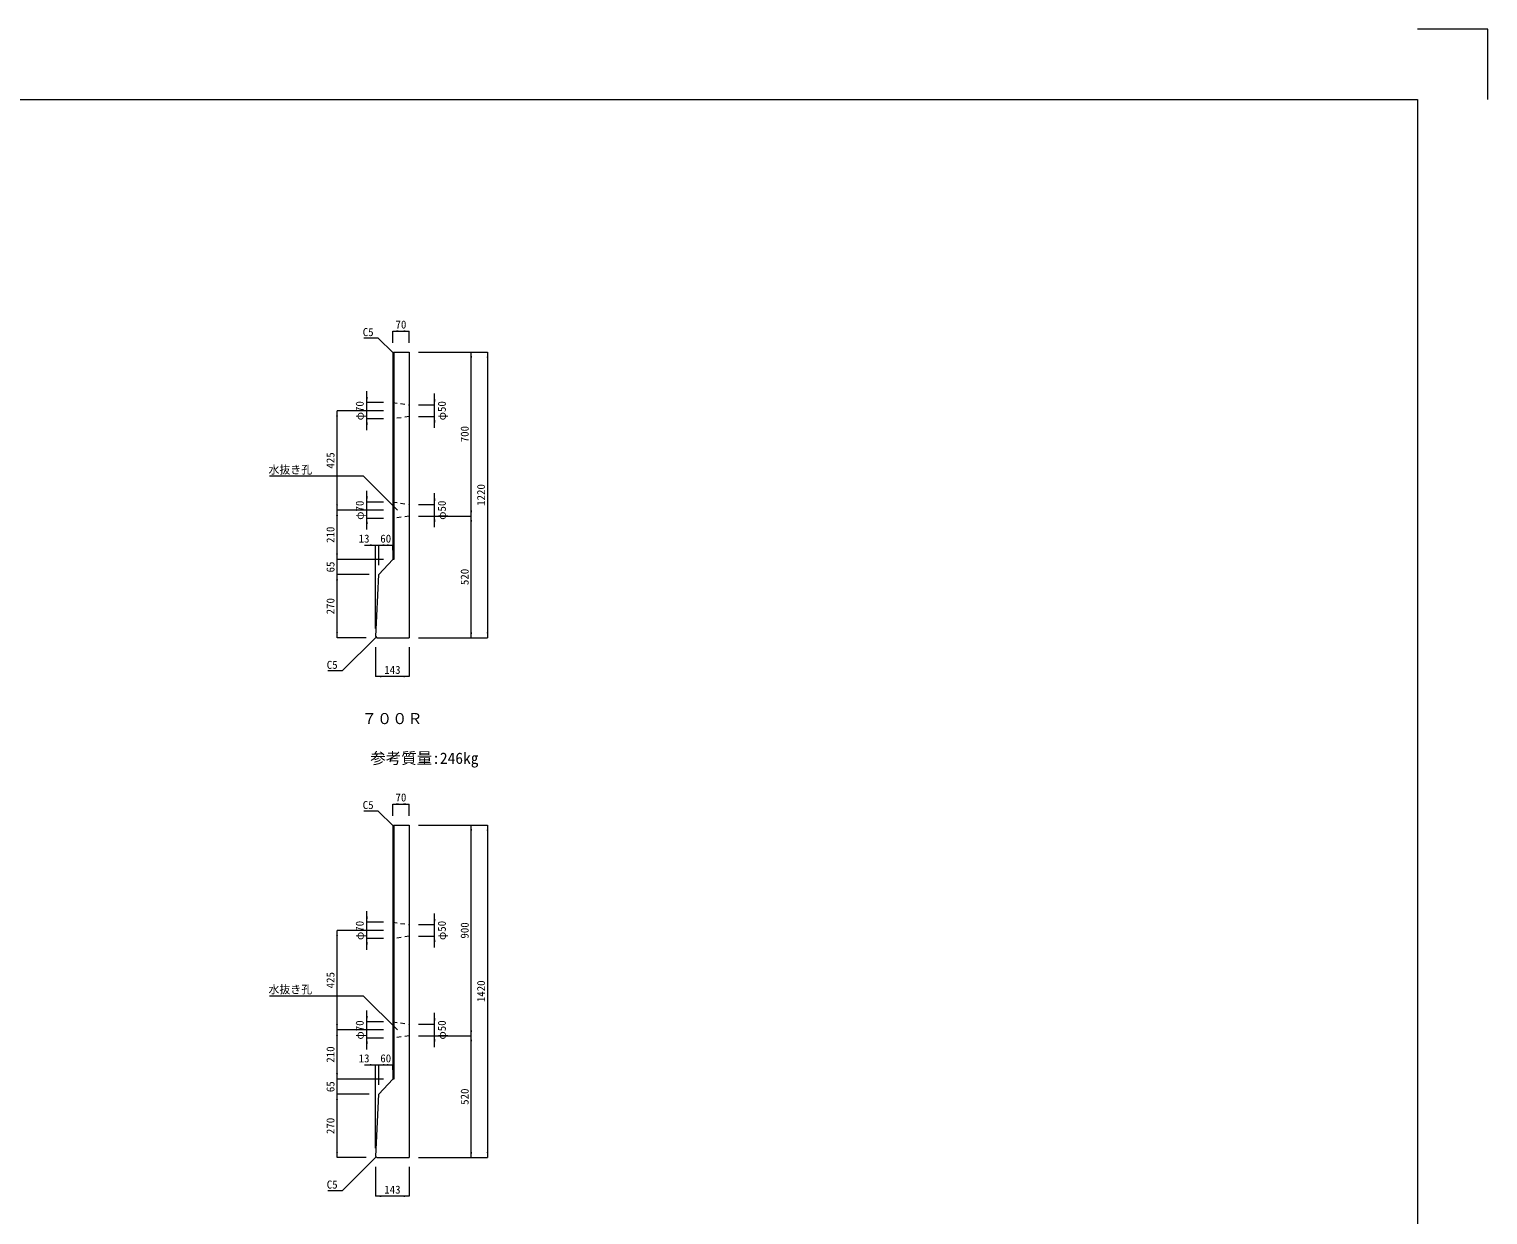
# Model space of a CAD drawing. Units: millimetres at full size, sheet at 1:25. Extents: x 157851 to 183054, y 876960 to 888720.
# Drawn here: x 164222 to 170451, y 883656 to 888720 of the extents above; entities that cross this region are included whole.
import ezdxf
from ezdxf.enums import TextEntityAlignment as Align

# ---------------------------------------------------------------- set-up
doc = ezdxf.new("R2010")
doc.units = ezdxf.units.MM
doc.header["$LTSCALE"] = 25
doc.linetypes.add('USER1', pattern=[1.35, 0.75, -0.6])
doc.linetypes.add('USER2', pattern=[28.575, 19.05, -3.175, 3.175, -3.175])
for name, color, linetype, lineweight in [('0_2', 7, 'USER2', 13), ('UKパネル', 2, 'Continuous', 20), ('図枠', 5, 'Continuous', 13), ('寸法線', 7, 'Continuous', 13), ('引出線', 4, 'Continuous', 13), ('補助線', 8, 'Continuous', 13)]:
    doc.layers.add(name, color=color, linetype=linetype, lineweight=lineweight)
doc.styles.add('ＭＳ ゴシック', font='')
doc.styles.get('ＭＳ ゴシック').set_extended_font_data('MS Gothic')

# ---------------------------------------------------------------- blocks, each defined once
blk = doc.blocks.new('filled_arrow')
at = {"color": 0, "linetype": 'Continuous', "lineweight": -2}
blk.add_solid([(7.5, 1.25), (0, 0), (7.5, -1.25)], dxfattribs=at)

msp = doc.modelspace()

# ---------------------------------------------------------------- linework, layer by layer
at = {"layer": 'UKパネル'}
for p, q in [((165779.58, 887340.52), (165774.58, 887335.52)), ((165774.58, 887335.52), (165774.58, 886455.52)), ((165779.58, 887340.52), (165844.58, 887340.52)), ((165844.58, 887340.52), (165844.58, 886120.52)), ((165714.58, 886390.52), (165774.58, 886455.52)), ((165701.82, 886125.52), (165714.58, 886390.52)), ((165701.82, 886125.52), (165706.58, 886120.52)), ((165706.58, 886120.52), (165844.58, 886120.52)), ((165779.58, 885320.53), (165774.58, 885315.53)), ((165774.58, 885315.53), (165774.58, 884235.53)), ((165779.58, 885320.53), (165844.58, 885320.53)), ((165844.58, 885320.53), (165844.58, 883900.53)), ((165714.58, 884170.53), (165774.58, 884235.53)), ((165701.82, 883905.52), (165714.58, 884170.53)), ((165701.82, 883905.52), (165706.58, 883900.53)), ((165706.58, 883900.53), (165844.58, 883900.53))]:
    msp.add_line(p, q, dxfattribs=at)
at = {"layer": 'UKパネル', "color": 4, "lineweight": 5}
for p, q in [((165779.58, 887340.52), (165779.58, 886455.52)), ((165779.58, 886455.52), (165774.58, 886455.52)), ((165779.58, 885320.53), (165779.58, 884235.53)), ((165779.58, 884235.53), (165774.58, 884235.53))]:
    msp.add_line(p, q, dxfattribs=at)
at = {"layer": 'UKパネル', "linetype": 'USER1', "lineweight": 9}
for p, q in [((165774.58, 887125.52), (165844.58, 887115.52)), ((165844.58, 887065.52), (165774.58, 887055.52)), ((165774.58, 886700.52), (165844.58, 886690.52)), ((165844.58, 886640.52), (165774.58, 886630.52)), ((165774.58, 884905.53), (165844.58, 884895.53)), ((165844.58, 884845.53), (165774.58, 884835.53)), ((165774.58, 884480.53), (165844.58, 884470.53)), ((165844.58, 884420.53), (165774.58, 884410.53))]:
    msp.add_line(p, q, dxfattribs=at)
at = {"layer": '図枠'}
msp.add_line((170151.17, 888420.29), (170151.17, 880110.29), dxfattribs=at)
msp.add_lwpolyline([(158451.17, 880110.29), (158451.17, 888420.29), (170151.17, 888420.29)], dxfattribs=at)
at = {"layer": '寸法線'}
for p, q in [((165774.58, 887430.52), (165844.58, 887430.52)), ((165774.58, 887380.52), (165774.58, 887430.52)), ((165844.58, 887380.52), (165844.58, 887430.52)), ((165884.58, 887340.52), (166109.58, 887340.52)), ((165884.58, 887340.52), (166179.58, 887340.52)), ((166109.58, 886640.52), (166109.58, 887340.52)), ((166179.58, 887340.52), (166179.58, 886120.52)), ((165664.42, 887007.52), (165664.42, 887173.52)), ((165734.58, 887125.52), (165664.42, 887125.52)), ((165884.58, 887115.52), (165953.36, 887115.52)), ((165953.36, 887017.52), (165953.36, 887163.52)), ((165536.58, 886665.52), (165536.58, 887090.52)), ((165734.58, 887090.52), (165536.58, 887090.52)), ((165734.58, 887055.52), (165664.42, 887055.52)), ((165884.58, 887065.52), (165953.36, 887065.52)), ((165664.42, 886582.52), (165664.42, 886748.52)), ((165953.36, 886592.52), (165953.36, 886738.52)), ((165734.58, 886700.52), (165664.42, 886700.52)), ((165884.58, 886690.52), (165953.36, 886690.52)), ((165536.58, 886455.52), (165536.58, 886665.52)), ((165734.58, 886665.52), (165536.58, 886665.52)), ((165734.58, 886665.52), (165536.58, 886665.52)), ((165734.58, 886630.52), (165664.42, 886630.52)), ((165884.58, 886640.52), (166109.58, 886640.52)), ((165884.58, 886640.52), (166109.58, 886640.52)), ((165884.58, 886640.52), (165953.36, 886640.52)), ((166109.58, 886120.52), (166109.58, 886640.52)), ((165536.58, 886342.52), (165536.58, 886503.52)), ((165653.58, 886516.27), (165762.58, 886516.27)), ((165701.58, 886160.52), (165701.58, 886516.27)), ((165714.58, 886430.52), (165714.58, 886516.27)), ((165714.58, 886516.27), (165774.58, 886516.27)), ((165714.58, 886430.52), (165714.58, 886516.27)), ((165774.58, 886495.52), (165774.58, 886516.27)), ((165734.58, 886455.52), (165536.58, 886455.52)), ((165734.58, 886455.52), (165536.58, 886455.52)), ((165536.58, 886120.52), (165536.58, 886390.52)), ((165674.58, 886390.52), (165536.58, 886390.52)), ((165674.58, 886390.52), (165536.58, 886390.52)), ((165661.58, 886120.52), (165536.58, 886120.52)), ((165884.58, 886120.52), (166109.58, 886120.52)), ((165884.58, 886120.52), (166179.58, 886120.52)), ((165701.58, 886080.52), (165701.58, 885955.52)), ((165844.58, 886080.52), (165844.58, 885955.52)), ((165844.58, 885955.52), (165701.58, 885955.52)), ((165774.58, 885410.52), (165844.58, 885410.52)), ((165774.58, 885360.53), (165774.58, 885410.52)), ((165844.58, 885360.53), (165844.58, 885410.52)), ((165884.58, 885320.53), (166109.58, 885320.53)), ((165884.58, 885320.53), (166179.58, 885320.53)), ((166109.58, 884420.53), (166109.58, 885320.53)), ((166179.58, 885320.53), (166179.58, 883900.53)), ((165664.42, 884787.53), (165664.42, 884953.53)), ((165953.36, 884797.53), (165953.36, 884943.53)), ((165536.58, 884445.53), (165536.58, 884870.53)), ((165734.58, 884870.53), (165536.58, 884870.53)), ((165734.58, 884905.53), (165664.42, 884905.53)), ((165884.58, 884895.53), (165953.36, 884895.53)), ((165734.58, 884835.53), (165664.42, 884835.53)), ((165884.58, 884845.53), (165953.36, 884845.53)), ((165664.42, 884362.53), (165664.42, 884528.53)), ((165953.36, 884372.53), (165953.36, 884518.53)), ((165536.58, 884235.53), (165536.58, 884445.53)), ((165734.58, 884445.53), (165536.58, 884445.53)), ((165734.58, 884445.53), (165536.58, 884445.53)), ((165734.58, 884480.53), (165664.42, 884480.53)), ((165884.58, 884470.53), (165953.36, 884470.53)), ((165734.58, 884410.53), (165664.42, 884410.53)), ((165884.58, 884420.53), (166109.58, 884420.53)), ((165884.58, 884420.53), (166109.58, 884420.53)), ((165884.58, 884420.53), (165953.36, 884420.53)), ((166109.58, 883900.53), (166109.58, 884420.53)), ((165536.58, 884122.53), (165536.58, 884283.53)), ((165653.58, 884296.27), (165762.58, 884296.27)), ((165701.58, 883940.53), (165701.58, 884296.27)), ((165714.58, 884210.53), (165714.58, 884296.27)), ((165714.58, 884296.27), (165774.58, 884296.27)), ((165714.58, 884210.53), (165714.58, 884296.27)), ((165774.58, 884275.53), (165774.58, 884296.27)), ((165734.58, 884235.53), (165536.58, 884235.53)), ((165734.58, 884235.53), (165536.58, 884235.53)), ((165536.58, 883900.53), (165536.58, 884170.53)), ((165674.58, 884170.53), (165536.58, 884170.53)), ((165674.58, 884170.53), (165536.58, 884170.53)), ((165661.58, 883900.53), (165536.58, 883900.53)), ((165884.58, 883900.53), (166109.58, 883900.53)), ((165884.58, 883900.53), (166179.58, 883900.53)), ((165701.58, 883860.53), (165701.58, 883735.53)), ((165844.58, 883860.53), (165844.58, 883735.53)), ((165844.58, 883735.53), (165701.58, 883735.53))]:
    msp.add_line(p, q, dxfattribs=at)
at = {"layer": '引出線'}
for points in [[(165776.6, 887337.53), (165712.88, 887400.29), (165650.66, 887400.29)], [(165795.35, 886665.52), (165650.36, 886810.51), (165450.36, 886810.51), (165247.98, 886810.51)], [(165704.2, 886123.02), (165559.21, 885978.92), (165497, 885978.92)], [(165776.6, 885317.54), (165712.88, 885380.29), (165650.66, 885380.29)], [(165795.35, 884445.53), (165650.36, 884590.52), (165450.36, 884590.52), (165247.98, 884590.52)], [(165704.2, 883903.03), (165559.21, 883758.92), (165497, 883758.92)]]:
    msp.add_lwpolyline(points, dxfattribs=at)
at = {"layer": '補助線'}
for p, q in [((170451.17, 888720.29), (170151.17, 888720.29)), ((170451.17, 888420.29), (170451.17, 888720.29))]:
    msp.add_line(p, q, dxfattribs=at)

# ---------------------------------------------------------------- block references
at = {"layer": '寸法線', "xscale": 3.2, "yscale": 3.2}
for p in [(165774.58, 887430.52), (165714.58, 886516.27), (165714.58, 886516.27), (165701.58, 885955.52), (165774.58, 885410.52), (165714.58, 884296.27), (165714.58, 884296.27), (165701.58, 883735.53)]:
    msp.add_blockref('filled_arrow', p, dxfattribs=at)
for p, rotation in [((165844.58, 887430.52), 180), ((166109.58, 887340.52), 270), ((166179.58, 887340.52), 270), ((165664.42, 887125.52), 90), ((165953.36, 887115.52), 90), ((165536.58, 887090.52), 270), ((165664.42, 887055.52), 270), ((165953.36, 887065.52), 270), ((165536.58, 886665.52), 90), ((165664.42, 886700.52), 90), ((165953.36, 886690.52), 90), ((165536.58, 886665.52), 270), ((165664.42, 886630.52), 270), ((165953.36, 886640.52), 270), ((166109.58, 886640.52), 90), ((166109.58, 886640.52), 270), ((165701.58, 886516.27), 180), ((165774.58, 886516.27), 180), ((165536.58, 886455.52), 90), ((165536.58, 886455.52), 90), ((165536.58, 886390.52), 270), ((165536.58, 886390.52), 270), ((165536.58, 886120.52), 90), ((166109.58, 886120.52), 90), ((166179.58, 886120.52), 90), ((165844.58, 885955.52), 180), ((165844.58, 885410.52), 180), ((166109.58, 885320.53), 270), ((166179.58, 885320.53), 270), ((165664.42, 884905.53), 90), ((165536.58, 884870.53), 270), ((165953.36, 884895.53), 90), ((165664.42, 884835.53), 270), ((165953.36, 884845.53), 270), ((165664.42, 884480.53), 90), ((165953.36, 884470.53), 90), ((165536.58, 884445.53), 90), ((165536.58, 884445.53), 270), ((166109.58, 884420.53), 90), ((165664.42, 884410.53), 270), ((165953.36, 884420.53), 270), ((166109.58, 884420.53), 270), ((165536.58, 884235.53), 90), ((165536.58, 884235.53), 90), ((165701.58, 884296.27), 180), ((165774.58, 884296.27), 180), ((165536.58, 884170.53), 270), ((165536.58, 884170.53), 270), ((165536.58, 883900.53), 90), ((166109.58, 883900.53), 90), ((166179.58, 883900.53), 90), ((165844.58, 883735.53), 180)]:
    msp.add_blockref('filled_arrow', p, dxfattribs=dict(at, rotation=rotation))
at = {"layer": '引出線', "xscale": 0.16, "yscale": 0.16}
for p, rotation in [((165776.6, 887337.53), 135.4), ((165795.35, 886665.52), 135), ((165704.2, 886123.02), 224.8), ((165776.6, 885317.54), 135.4), ((165795.35, 884445.53), 135), ((165704.2, 883903.03), 224.8)]:
    msp.add_blockref('filled_arrow', p, dxfattribs=dict(at, rotation=rotation))

# ---------------------------------------------------------------- texts
at = {"layer": '0_2', "style": 'ＭＳ ゴシック'}
msp.add_text('７００Ｒ', height=47.47, dxfattribs=at).set_placement((165642.55, 885737.51), align=Align.BOTTOM_LEFT)
at = {"layer": '寸法線', "style": 'ＭＳ ゴシック'}
for s, height, p in [('70', 34.18, (165809.58, 887458.52)), ('13', 34.18, (165652.03, 886544.27)), ('60', 34.18, (165744.58, 886544.27)), ('143', 34.18, (165773.08, 885983.52)), ('参考質量:246㎏', 48.42, (165909.81, 885606.23)), ('70', 34.18, (165809.58, 885438.52)), ('13', 34.18, (165652.03, 884324.27)), ('60', 34.18, (165744.58, 884324.27)), ('143', 34.18, (165773.08, 883763.53))]:
    msp.add_text(s, height=height, dxfattribs=at).set_placement(p, align=Align.MIDDLE_CENTER)
for s, p in [('φ70', (165633.5, 887090.52)), ('φ50', (165984.28, 887090.52)), ('700', (166081.58, 886990.52)), ('425', (165508.58, 886878.02)), ('1220', (166151.58, 886730.52)), ('φ70', (165633.5, 886665.52)), ('φ50', (165984.28, 886665.52)), ('210', (165508.58, 886560.52)), ('65', (165508.58, 886423.02)), ('520', (166081.58, 886380.52)), ('270', (165508.58, 886255.52)), ('φ70', (165633.5, 884870.53)), ('φ50', (165984.28, 884870.53)), ('900', (166081.58, 884870.53)), ('425', (165508.58, 884658.03)), ('1420', (166151.58, 884610.53)), ('φ70', (165633.5, 884445.53)), ('φ50', (165984.28, 884445.53)), ('210', (165508.58, 884340.53)), ('65', (165508.58, 884203.03)), ('520', (166081.58, 884160.53)), ('270', (165508.58, 884035.53))]:
    msp.add_text(s, height=34.18, rotation=90, dxfattribs=at).set_placement(p, align=Align.MIDDLE_CENTER)
at = {"layer": '引出線', "style": 'ＭＳ ゴシック'}
for s, p in [('C5', (165692.88, 887443.49)), ('水抜き孔', (165430.36, 886855.54)), ('C5', (165539.21, 886022.12)), ('C5', (165692.88, 885423.49)), ('水抜き孔', (165430.36, 884635.55)), ('C5', (165539.21, 883802.12))]:
    msp.add_text(s, height=34.18, dxfattribs=at).set_placement(p, align=Align.TOP_RIGHT)

doc.saveas('drawing.dxf')
